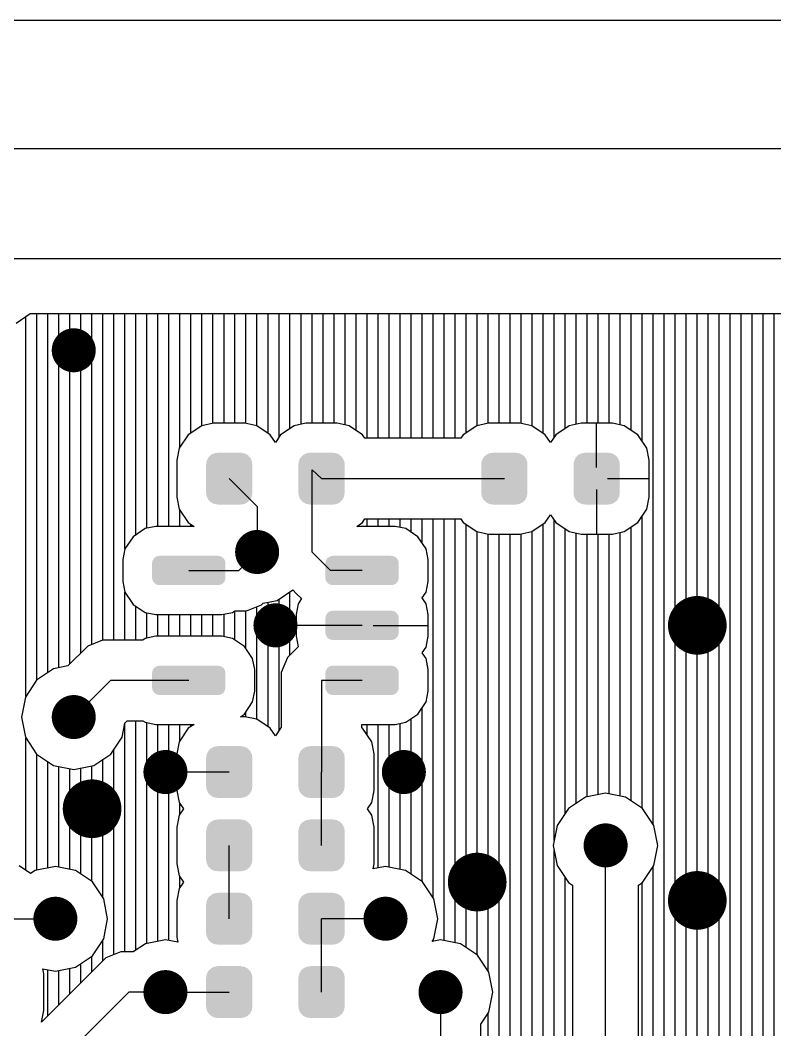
# Model space of a CAD drawing. Extents: x 295 to 953, y 10 to 290.
# Drawn here: x 631.09 to 652.65, y 197.86 to 226.7 of the extents above; entities that cross this region are included whole.
import ezdxf

# ---------------------------------------------------------------- set-up
doc = ezdxf.new("R2010")
doc.units = 0
doc.header["$LTSCALE"] = 5
doc.header["$MEASUREMENT"] = 0
doc.layers.get('0').update_dxf_attribs({"linetype": 'CONTINUOUS', "lineweight": 25})
doc.layers.add('DV-INT-A3_BOT', color=7, linetype='CONTINUOUS')

msp = doc.modelspace()

# ---------------------------------------------------------------- linework, layer by layer
for points, const_width in [([(632.934, 217.268, -1), (632.306, 217.268, -1)], 0.629), ([(638.173, 211.505, -1), (637.544, 211.505, -1)], 0.629), ([(638.697, 209.41, -1), (638.068, 209.41, -1)], 0.629), ([(650.851, 209.41, -1), (650.013, 209.41, -1)], 0.838), ([(632.934, 206.79, -1), (632.306, 206.79, -1)], 0.629), ([(635.554, 205.219, -1), (634.925, 205.219, -1)], 0.629), ([(642.364, 205.219, -1), (641.735, 205.219, -1)], 0.629), ([(633.563, 204.171, -1), (632.725, 204.171, -1)], 0.838), ([(648.127, 203.123, -1), (647.498, 203.123, -1)], 0.629), ([(644.564, 202.076, -1), (643.726, 202.076, -1)], 0.838), ([(650.851, 201.552, -1), (650.013, 201.552, -1)], 0.838), ([(632.41, 201.028, -1), (631.782, 201.028, -1)], 0.629), ([(641.84, 201.028, -1), (641.211, 201.028, -1)], 0.629), ([(635.554, 198.932, -1), (634.925, 198.932, -1)], 0.629), ([(643.412, 198.932, -1), (642.783, 198.932, -1)], 0.629)]:
    msp.add_lwpolyline(points, format="xyb", close=True, dxfattribs=dict(const_width=const_width))
for points in [[(637.577, 214.282), (637.497, 214.323), (636.545, 214.282), (636.632, 214.323)], [(637.497, 214.323), (637.475, 214.327), (636.632, 214.323), (636.639, 214.327)], [(637.475, 214.327), (637.393, 214.34), (636.639, 214.327), (636.731, 214.34)], [(637.393, 214.34), (637.393, 214.343), (636.731, 214.34), (636.731, 214.343)], [(640.213, 214.282), (640.133, 214.323), (639.181, 214.282), (639.268, 214.323)], [(640.133, 214.323), (640.111, 214.327), (639.268, 214.323), (639.275, 214.327)], [(640.111, 214.327), (640.03, 214.34), (639.275, 214.327), (639.367, 214.34)], [(640.03, 214.34), (640.03, 214.343), (639.367, 214.34), (639.367, 214.343)], [(645.435, 214.282), (645.355, 214.323), (644.403, 214.282), (644.49, 214.323)], [(645.355, 214.323), (645.333, 214.327), (644.49, 214.323), (644.497, 214.327)], [(645.333, 214.327), (645.252, 214.34), (644.497, 214.327), (644.589, 214.34)], [(645.252, 214.34), (645.252, 214.343), (644.589, 214.34), (644.589, 214.343)], [(648.071, 214.282), (647.991, 214.323), (647.039, 214.282), (647.126, 214.323)], [(647.991, 214.323), (647.97, 214.327), (647.126, 214.323), (647.133, 214.327)], [(647.97, 214.327), (647.888, 214.34), (647.133, 214.327), (647.226, 214.34)], [(647.888, 214.34), (647.888, 214.343), (647.226, 214.34), (647.226, 214.343)], [(637.722, 214.014), (637.708, 214.106), (636.402, 214.014), (636.418, 214.106)], [(637.722, 214.012), (637.722, 214.014), (636.402, 214.012), (636.402, 214.014)], [(637.722, 213.19), (637.722, 214.012), (636.402, 213.19), (636.402, 214.012)], [(637.708, 214.106), (637.703, 214.117), (636.418, 214.106), (636.42, 214.117)], [(637.703, 214.117), (637.663, 214.2), (636.42, 214.117), (636.464, 214.2)], [(637.663, 214.2), (637.654, 214.209), (636.464, 214.2), (636.469, 214.209)], [(637.654, 214.209), (637.59, 214.275), (636.469, 214.209), (636.537, 214.275)], [(637.59, 214.275), (637.577, 214.282), (636.537, 214.275), (636.545, 214.282)], [(640.359, 214.014), (640.345, 214.106), (639.038, 214.014), (639.054, 214.106)], [(640.359, 214.012), (640.359, 214.014), (639.038, 214.012), (639.038, 214.014)], [(640.359, 213.19), (640.359, 214.012), (639.038, 213.19), (639.038, 214.012)], [(640.345, 214.106), (640.339, 214.117), (639.054, 214.106), (639.056, 214.117)], [(640.339, 214.117), (640.299, 214.2), (639.056, 214.117), (639.1, 214.2)], [(640.299, 214.2), (640.29, 214.209), (639.1, 214.2), (639.105, 214.209)], [(640.29, 214.209), (640.226, 214.275), (639.105, 214.209), (639.174, 214.275)], [(640.226, 214.275), (640.213, 214.282), (639.174, 214.275), (639.181, 214.282)], [(645.581, 214.014), (645.567, 214.106), (644.26, 214.014), (644.276, 214.106)], [(645.581, 214.012), (645.581, 214.014), (644.26, 214.012), (644.26, 214.014)], [(645.581, 213.19), (645.581, 214.012), (644.26, 213.19), (644.26, 214.012)], [(645.567, 214.106), (645.561, 214.117), (644.276, 214.106), (644.278, 214.117)], [(645.561, 214.117), (645.521, 214.2), (644.278, 214.117), (644.322, 214.2)], [(645.521, 214.2), (645.512, 214.209), (644.322, 214.2), (644.327, 214.209)], [(645.512, 214.209), (645.448, 214.275), (644.327, 214.209), (644.396, 214.275)], [(645.448, 214.275), (645.435, 214.282), (644.396, 214.275), (644.403, 214.282)], [(648.217, 214.014), (648.203, 214.106), (646.897, 214.014), (646.912, 214.106)], [(648.217, 214.012), (648.217, 214.014), (646.897, 214.012), (646.897, 214.014)], [(648.217, 213.19), (648.217, 214.012), (646.897, 213.19), (646.897, 214.012)], [(648.203, 214.106), (648.197, 214.117), (646.912, 214.106), (646.914, 214.117)], [(648.197, 214.117), (648.157, 214.2), (646.914, 214.117), (646.958, 214.2)], [(648.157, 214.2), (648.148, 214.209), (646.958, 214.2), (646.963, 214.209)], [(648.148, 214.209), (648.084, 214.275), (646.963, 214.209), (647.032, 214.275)], [(648.084, 214.275), (648.071, 214.282), (647.032, 214.275), (647.039, 214.282)], [(637.722, 213.188), (637.722, 213.19), (636.402, 213.188), (636.402, 213.19)], [(637.707, 213.096), (637.722, 213.188), (636.416, 213.096), (636.402, 213.188)], [(640.359, 213.188), (640.359, 213.19), (639.038, 213.188), (639.038, 213.19)], [(640.343, 213.096), (640.359, 213.188), (639.052, 213.096), (639.038, 213.188)], [(645.581, 213.188), (645.581, 213.19), (644.26, 213.188), (644.26, 213.19)], [(645.565, 213.096), (645.581, 213.188), (644.274, 213.096), (644.26, 213.188)], [(648.217, 213.188), (648.217, 213.19), (646.897, 213.188), (646.897, 213.19)], [(648.201, 213.096), (648.217, 213.188), (646.911, 213.096), (646.897, 213.188)], [(637.705, 213.085), (637.707, 213.096), (636.422, 213.085), (636.416, 213.096)], [(637.661, 213.002), (637.705, 213.085), (636.462, 213.002), (636.422, 213.085)], [(637.656, 212.992), (637.661, 213.002), (636.471, 212.992), (636.462, 213.002)], [(637.587, 212.927), (637.656, 212.992), (636.535, 212.927), (636.471, 212.992)], [(637.58, 212.92), (637.587, 212.927), (636.548, 212.92), (636.535, 212.927)], [(637.493, 212.878), (637.58, 212.92), (636.628, 212.878), (636.548, 212.92)], [(637.486, 212.875), (637.493, 212.878), (636.649, 212.875), (636.628, 212.878)], [(637.393, 212.862), (637.486, 212.875), (636.731, 212.862), (636.649, 212.875)], [(637.393, 212.859), (637.393, 212.862), (636.731, 212.859), (636.731, 212.862)], [(640.341, 213.085), (640.343, 213.096), (639.058, 213.085), (639.052, 213.096)], [(640.297, 213.002), (640.341, 213.085), (639.098, 213.002), (639.058, 213.085)], [(640.292, 212.992), (640.297, 213.002), (639.107, 212.992), (639.098, 213.002)], [(640.223, 212.927), (640.292, 212.992), (639.171, 212.927), (639.107, 212.992)], [(640.216, 212.92), (640.223, 212.927), (639.184, 212.92), (639.171, 212.927)], [(640.129, 212.878), (640.216, 212.92), (639.264, 212.878), (639.184, 212.92)], [(640.122, 212.875), (640.129, 212.878), (639.286, 212.875), (639.264, 212.878)], [(640.03, 212.862), (640.122, 212.875), (639.367, 212.862), (639.286, 212.875)], [(640.03, 212.859), (640.03, 212.862), (639.367, 212.859), (639.367, 212.862)], [(645.563, 213.085), (645.565, 213.096), (644.28, 213.085), (644.274, 213.096)], [(645.519, 213.002), (645.563, 213.085), (644.32, 213.002), (644.28, 213.085)], [(645.514, 212.992), (645.519, 213.002), (644.329, 212.992), (644.32, 213.002)], [(645.445, 212.927), (645.514, 212.992), (644.393, 212.927), (644.329, 212.992)], [(645.438, 212.92), (645.445, 212.927), (644.406, 212.92), (644.393, 212.927)], [(645.351, 212.878), (645.438, 212.92), (644.486, 212.878), (644.406, 212.92)], [(645.344, 212.875), (645.351, 212.878), (644.508, 212.875), (644.486, 212.878)], [(645.252, 212.862), (645.344, 212.875), (644.589, 212.862), (644.508, 212.875)], [(645.252, 212.859), (645.252, 212.862), (644.589, 212.859), (644.589, 212.862)], [(648.199, 213.085), (648.201, 213.096), (646.916, 213.085), (646.911, 213.096)], [(648.155, 213.002), (648.199, 213.085), (646.956, 213.002), (646.916, 213.085)], [(648.15, 212.992), (648.155, 213.002), (646.965, 212.992), (646.956, 213.002)], [(648.082, 212.927), (648.15, 212.992), (647.029, 212.927), (646.965, 212.992)], [(648.075, 212.92), (648.082, 212.927), (647.042, 212.92), (647.029, 212.927)], [(647.987, 212.878), (648.075, 212.92), (647.122, 212.878), (647.042, 212.92)], [(647.98, 212.875), (647.987, 212.878), (647.144, 212.875), (647.122, 212.878)], [(647.888, 212.862), (647.98, 212.875), (647.226, 212.862), (647.144, 212.875)], [(647.888, 212.859), (647.888, 212.862), (647.226, 212.859), (647.226, 212.862)], [(636.953, 211.187), (636.939, 211.262), (634.858, 211.187), (634.873, 211.262)], [(636.953, 210.768), (636.953, 211.187), (634.858, 210.768), (634.858, 211.187)], [(636.939, 211.262), (636.935, 211.269), (634.873, 211.262), (634.875, 211.269)], [(636.935, 211.269), (636.894, 211.333), (634.875, 211.269), (634.918, 211.333)], [(636.894, 211.333), (636.887, 211.337), (634.918, 211.333), (634.922, 211.337)], [(636.887, 211.337), (636.826, 211.38), (634.922, 211.337), (634.988, 211.38)], [(636.826, 211.38), (636.813, 211.382), (634.988, 211.38), (634.992, 211.382)], [(636.813, 211.382), (636.744, 211.396), (634.992, 211.382), (635.067, 211.396)], [(641.903, 211.187), (641.889, 211.262), (639.807, 211.187), (639.823, 211.262)], [(641.903, 210.768), (641.903, 211.187), (639.807, 210.768), (639.807, 211.187)], [(641.889, 211.262), (641.885, 211.269), (639.823, 211.262), (639.824, 211.269)], [(641.885, 211.269), (641.844, 211.333), (639.824, 211.269), (639.868, 211.333)], [(641.844, 211.333), (641.837, 211.337), (639.868, 211.333), (639.871, 211.337)], [(641.837, 211.337), (641.775, 211.38), (639.871, 211.337), (639.938, 211.38)], [(641.775, 211.38), (641.763, 211.382), (639.938, 211.38), (639.942, 211.382)], [(641.763, 211.382), (641.693, 211.396), (639.942, 211.382), (640.017, 211.396)], [(636.938, 210.692), (636.953, 210.768), (634.872, 210.692), (634.858, 210.768)], [(636.937, 210.686), (636.938, 210.692), (634.876, 210.686), (634.872, 210.692)], [(636.893, 210.622), (636.937, 210.686), (634.917, 210.622), (634.876, 210.686)], [(636.89, 210.617), (636.893, 210.622), (634.924, 210.617), (634.917, 210.622)], [(636.823, 210.575), (636.89, 210.617), (634.986, 210.575), (634.924, 210.617)], [(636.819, 210.572), (636.823, 210.575), (634.998, 210.572), (634.986, 210.575)], [(636.744, 210.558), (636.819, 210.572), (635.067, 210.558), (634.998, 210.572)], [(641.888, 210.692), (641.903, 210.768), (639.822, 210.692), (639.807, 210.768)], [(641.886, 210.686), (641.888, 210.692), (639.826, 210.686), (639.822, 210.692)], [(641.842, 210.622), (641.886, 210.686), (639.867, 210.622), (639.826, 210.686)], [(641.839, 210.617), (641.842, 210.622), (639.873, 210.617), (639.867, 210.622)], [(641.773, 210.575), (641.839, 210.617), (639.935, 210.575), (639.873, 210.617)], [(641.769, 210.572), (641.773, 210.575), (639.948, 210.572), (639.935, 210.575)], [(641.693, 210.558), (641.769, 210.572), (640.017, 210.558), (639.948, 210.572)], [(641.903, 209.619), (641.889, 209.695), (639.807, 209.619), (639.823, 209.695)], [(641.889, 209.695), (641.885, 209.701), (639.823, 209.695), (639.824, 209.701)], [(641.885, 209.701), (641.844, 209.765), (639.824, 209.701), (639.868, 209.765)], [(641.844, 209.765), (641.837, 209.77), (639.868, 209.765), (639.871, 209.77)], [(641.837, 209.77), (641.775, 209.812), (639.871, 209.77), (639.938, 209.812)], [(641.775, 209.812), (641.763, 209.815), (639.938, 209.812), (639.942, 209.815)], [(641.763, 209.815), (641.693, 209.829), (639.942, 209.815), (640.017, 209.829)], [(641.903, 209.2), (641.903, 209.619), (639.807, 209.2), (639.807, 209.619)], [(641.888, 209.125), (641.903, 209.2), (639.822, 209.125), (639.807, 209.2)], [(641.886, 209.119), (641.888, 209.125), (639.826, 209.119), (639.822, 209.125)], [(641.842, 209.054), (641.886, 209.119), (639.867, 209.054), (639.826, 209.119)], [(641.839, 209.05), (641.842, 209.054), (639.873, 209.05), (639.867, 209.054)], [(641.773, 209.007), (641.839, 209.05), (639.935, 209.007), (639.873, 209.05)], [(641.769, 209.005), (641.773, 209.007), (639.948, 209.005), (639.935, 209.007)], [(641.693, 208.991), (641.769, 209.005), (640.017, 208.991), (639.948, 209.005)], [(636.826, 208.241), (636.813, 208.243), (634.988, 208.241), (634.992, 208.243)], [(636.813, 208.243), (636.744, 208.257), (634.992, 208.243), (635.067, 208.257)], [(641.775, 208.241), (641.763, 208.243), (639.938, 208.241), (639.942, 208.243)], [(641.763, 208.243), (641.693, 208.257), (639.942, 208.243), (640.017, 208.257)], [(636.953, 208.048), (636.939, 208.123), (634.858, 208.048), (634.873, 208.123)], [(636.953, 207.629), (636.953, 208.048), (634.858, 207.629), (634.858, 208.048)], [(636.939, 208.123), (636.935, 208.129), (634.873, 208.123), (634.875, 208.129)], [(636.935, 208.129), (636.894, 208.194), (634.875, 208.129), (634.918, 208.194)], [(636.894, 208.194), (636.887, 208.198), (634.918, 208.194), (634.922, 208.198)], [(636.887, 208.198), (636.826, 208.241), (634.922, 208.198), (634.988, 208.241)], [(641.903, 208.048), (641.889, 208.123), (639.807, 208.048), (639.823, 208.123)], [(641.903, 207.629), (641.903, 208.048), (639.807, 207.629), (639.807, 208.048)], [(641.889, 208.123), (641.885, 208.129), (639.823, 208.123), (639.824, 208.129)], [(641.885, 208.129), (641.844, 208.194), (639.824, 208.129), (639.868, 208.194)], [(641.844, 208.194), (641.837, 208.198), (639.868, 208.194), (639.871, 208.198)], [(641.837, 208.198), (641.775, 208.241), (639.871, 208.198), (639.938, 208.241)], [(636.938, 207.553), (636.953, 207.629), (634.872, 207.553), (634.858, 207.629)], [(636.937, 207.547), (636.938, 207.553), (634.876, 207.547), (634.872, 207.553)], [(636.893, 207.483), (636.937, 207.547), (634.917, 207.483), (634.876, 207.547)], [(636.89, 207.478), (636.893, 207.483), (634.924, 207.478), (634.917, 207.483)], [(636.823, 207.436), (636.89, 207.478), (634.986, 207.436), (634.924, 207.478)], [(636.819, 207.433), (636.823, 207.436), (634.998, 207.433), (634.986, 207.436)], [(636.744, 207.419), (636.819, 207.433), (635.067, 207.419), (634.998, 207.433)], [(641.888, 207.553), (641.903, 207.629), (639.822, 207.553), (639.807, 207.629)], [(641.886, 207.547), (641.888, 207.553), (639.826, 207.547), (639.822, 207.553)], [(641.842, 207.483), (641.886, 207.547), (639.867, 207.483), (639.826, 207.547)], [(641.839, 207.478), (641.842, 207.483), (639.873, 207.478), (639.867, 207.483)], [(641.773, 207.436), (641.839, 207.478), (639.935, 207.436), (639.873, 207.478)], [(641.769, 207.433), (641.773, 207.436), (639.948, 207.433), (639.935, 207.436)], [(641.693, 207.419), (641.769, 207.433), (640.017, 207.419), (639.948, 207.433)], [(637.577, 205.9), (637.497, 205.941), (636.545, 205.9), (636.632, 205.941)], [(637.497, 205.941), (637.475, 205.945), (636.632, 205.941), (636.639, 205.945)], [(637.475, 205.945), (637.393, 205.958), (636.639, 205.945), (636.731, 205.958)], [(637.393, 205.958), (637.393, 205.961), (636.731, 205.958), (636.731, 205.961)], [(640.213, 205.9), (640.133, 205.941), (639.181, 205.9), (639.268, 205.941)], [(640.133, 205.941), (640.111, 205.945), (639.268, 205.941), (639.275, 205.945)], [(640.111, 205.945), (640.03, 205.958), (639.275, 205.945), (639.367, 205.958)], [(640.03, 205.958), (640.03, 205.961), (639.367, 205.958), (639.367, 205.961)], [(637.722, 205.632), (637.708, 205.724), (636.402, 205.632), (636.418, 205.724)], [(637.708, 205.724), (637.703, 205.735), (636.418, 205.724), (636.42, 205.735)], [(637.703, 205.735), (637.663, 205.818), (636.42, 205.735), (636.464, 205.818)], [(637.663, 205.818), (637.654, 205.827), (636.464, 205.818), (636.469, 205.827)], [(637.654, 205.827), (637.59, 205.893), (636.469, 205.827), (636.537, 205.893)], [(637.59, 205.893), (637.577, 205.9), (636.537, 205.893), (636.545, 205.9)], [(640.359, 205.632), (640.345, 205.724), (639.038, 205.632), (639.054, 205.724)], [(640.345, 205.724), (640.339, 205.735), (639.054, 205.724), (639.056, 205.735)], [(640.339, 205.735), (640.299, 205.818), (639.056, 205.735), (639.1, 205.818)], [(640.299, 205.818), (640.29, 205.827), (639.1, 205.818), (639.105, 205.827)], [(640.29, 205.827), (640.226, 205.893), (639.105, 205.827), (639.174, 205.893)], [(640.226, 205.893), (640.213, 205.9), (639.174, 205.893), (639.181, 205.9)], [(637.722, 205.63), (637.722, 205.632), (636.402, 205.63), (636.402, 205.632)], [(637.722, 204.808), (637.722, 205.63), (636.402, 204.808), (636.402, 205.63)], [(640.359, 205.63), (640.359, 205.632), (639.038, 205.63), (639.038, 205.632)], [(640.359, 204.808), (640.359, 205.63), (639.038, 204.808), (639.038, 205.63)], [(637.722, 204.806), (637.722, 204.808), (636.402, 204.806), (636.402, 204.808)], [(637.707, 204.714), (637.722, 204.806), (636.416, 204.714), (636.402, 204.806)], [(640.359, 204.806), (640.359, 204.808), (639.038, 204.806), (639.038, 204.808)], [(640.343, 204.714), (640.359, 204.806), (639.052, 204.714), (639.038, 204.806)], [(637.705, 204.703), (637.707, 204.714), (636.422, 204.703), (636.416, 204.714)], [(637.661, 204.62), (637.705, 204.703), (636.462, 204.62), (636.422, 204.703)], [(637.656, 204.61), (637.661, 204.62), (636.471, 204.61), (636.462, 204.62)], [(637.587, 204.545), (637.656, 204.61), (636.535, 204.545), (636.471, 204.61)], [(637.58, 204.538), (637.587, 204.545), (636.548, 204.538), (636.535, 204.545)], [(637.493, 204.496), (637.58, 204.538), (636.628, 204.496), (636.548, 204.538)], [(637.486, 204.493), (637.493, 204.496), (636.649, 204.493), (636.628, 204.496)], [(640.341, 204.703), (640.343, 204.714), (639.058, 204.703), (639.052, 204.714)], [(640.297, 204.62), (640.341, 204.703), (639.098, 204.62), (639.058, 204.703)], [(640.292, 204.61), (640.297, 204.62), (639.107, 204.61), (639.098, 204.62)], [(640.223, 204.545), (640.292, 204.61), (639.171, 204.545), (639.107, 204.61)], [(640.216, 204.538), (640.223, 204.545), (639.184, 204.538), (639.171, 204.545)], [(640.129, 204.496), (640.216, 204.538), (639.264, 204.496), (639.184, 204.538)], [(640.122, 204.493), (640.129, 204.496), (639.286, 204.493), (639.264, 204.496)], [(637.393, 204.48), (637.486, 204.493), (636.731, 204.48), (636.649, 204.493)], [(637.393, 204.477), (637.393, 204.48), (636.731, 204.477), (636.731, 204.48)], [(640.03, 204.48), (640.122, 204.493), (639.367, 204.48), (639.286, 204.493)], [(640.03, 204.477), (640.03, 204.48), (639.367, 204.477), (639.367, 204.48)], [(637.722, 203.536), (637.708, 203.628), (636.402, 203.536), (636.418, 203.628)], [(637.708, 203.628), (637.703, 203.639), (636.418, 203.628), (636.42, 203.639)], [(637.703, 203.639), (637.663, 203.722), (636.42, 203.639), (636.464, 203.722)], [(637.663, 203.722), (637.654, 203.732), (636.464, 203.722), (636.469, 203.732)], [(637.654, 203.732), (637.59, 203.797), (636.469, 203.732), (636.537, 203.797)], [(637.59, 203.797), (637.577, 203.804), (636.537, 203.797), (636.545, 203.804)], [(637.577, 203.804), (637.497, 203.846), (636.545, 203.804), (636.632, 203.846)], [(637.497, 203.846), (637.475, 203.849), (636.632, 203.846), (636.639, 203.849)], [(637.475, 203.849), (637.393, 203.862), (636.639, 203.849), (636.731, 203.862)], [(637.393, 203.862), (637.393, 203.865), (636.731, 203.862), (636.731, 203.865)], [(640.359, 203.536), (640.345, 203.628), (639.038, 203.536), (639.054, 203.628)], [(640.345, 203.628), (640.339, 203.639), (639.054, 203.628), (639.056, 203.639)], [(640.339, 203.639), (640.299, 203.722), (639.056, 203.639), (639.1, 203.722)], [(640.299, 203.722), (640.29, 203.732), (639.1, 203.722), (639.105, 203.732)], [(640.29, 203.732), (640.226, 203.797), (639.105, 203.732), (639.174, 203.797)], [(640.226, 203.797), (640.213, 203.804), (639.174, 203.797), (639.181, 203.804)], [(640.213, 203.804), (640.133, 203.846), (639.181, 203.804), (639.268, 203.846)], [(640.133, 203.846), (640.111, 203.849), (639.268, 203.846), (639.275, 203.849)], [(640.111, 203.849), (640.03, 203.862), (639.275, 203.849), (639.367, 203.862)], [(640.03, 203.862), (640.03, 203.865), (639.367, 203.862), (639.367, 203.865)], [(637.722, 203.534), (637.722, 203.536), (636.402, 203.534), (636.402, 203.536)], [(637.722, 202.713), (637.722, 203.534), (636.402, 202.713), (636.402, 203.534)], [(640.359, 203.534), (640.359, 203.536), (639.038, 203.534), (639.038, 203.536)], [(640.359, 202.713), (640.359, 203.534), (639.038, 202.713), (639.038, 203.534)], [(637.722, 202.711), (637.722, 202.713), (636.402, 202.711), (636.402, 202.713)], [(637.707, 202.618), (637.722, 202.711), (636.416, 202.618), (636.402, 202.711)], [(637.705, 202.607), (637.707, 202.618), (636.422, 202.607), (636.416, 202.618)], [(637.661, 202.524), (637.705, 202.607), (636.462, 202.524), (636.422, 202.607)], [(637.656, 202.515), (637.661, 202.524), (636.471, 202.515), (636.462, 202.524)], [(637.587, 202.449), (637.656, 202.515), (636.535, 202.449), (636.471, 202.515)], [(640.359, 202.711), (640.359, 202.713), (639.038, 202.711), (639.038, 202.713)], [(640.343, 202.618), (640.359, 202.711), (639.052, 202.618), (639.038, 202.711)], [(640.341, 202.607), (640.343, 202.618), (639.058, 202.607), (639.052, 202.618)], [(640.297, 202.524), (640.341, 202.607), (639.098, 202.524), (639.058, 202.607)], [(640.292, 202.515), (640.297, 202.524), (639.107, 202.515), (639.098, 202.524)], [(640.223, 202.449), (640.292, 202.515), (639.171, 202.449), (639.107, 202.515)], [(637.58, 202.442), (637.587, 202.449), (636.548, 202.442), (636.535, 202.449)], [(637.493, 202.401), (637.58, 202.442), (636.628, 202.401), (636.548, 202.442)], [(637.486, 202.397), (637.493, 202.401), (636.649, 202.397), (636.628, 202.401)], [(637.393, 202.384), (637.486, 202.397), (636.731, 202.384), (636.649, 202.397)], [(637.393, 202.382), (637.393, 202.384), (636.731, 202.382), (636.731, 202.384)], [(640.216, 202.442), (640.223, 202.449), (639.184, 202.442), (639.171, 202.449)], [(640.129, 202.401), (640.216, 202.442), (639.264, 202.401), (639.184, 202.442)], [(640.122, 202.397), (640.129, 202.401), (639.286, 202.397), (639.264, 202.401)], [(640.03, 202.384), (640.122, 202.397), (639.367, 202.384), (639.286, 202.397)], [(640.03, 202.382), (640.03, 202.384), (639.367, 202.382), (639.367, 202.384)], [(637.703, 201.544), (637.663, 201.627), (636.42, 201.544), (636.464, 201.627)], [(637.663, 201.627), (637.654, 201.636), (636.464, 201.627), (636.469, 201.636)], [(637.654, 201.636), (637.59, 201.702), (636.469, 201.636), (636.537, 201.702)], [(637.59, 201.702), (637.577, 201.709), (636.537, 201.702), (636.545, 201.709)], [(637.577, 201.709), (637.497, 201.75), (636.545, 201.709), (636.632, 201.75)], [(637.497, 201.75), (637.475, 201.754), (636.632, 201.75), (636.639, 201.754)], [(637.475, 201.754), (637.393, 201.767), (636.639, 201.754), (636.731, 201.767)], [(637.393, 201.767), (637.393, 201.77), (636.731, 201.767), (636.731, 201.77)], [(640.339, 201.544), (640.299, 201.627), (639.056, 201.544), (639.1, 201.627)], [(640.299, 201.627), (640.29, 201.636), (639.1, 201.627), (639.105, 201.636)], [(640.29, 201.636), (640.226, 201.702), (639.105, 201.636), (639.174, 201.702)], [(640.226, 201.702), (640.213, 201.709), (639.174, 201.702), (639.181, 201.709)], [(640.213, 201.709), (640.133, 201.75), (639.181, 201.709), (639.268, 201.75)], [(640.133, 201.75), (640.111, 201.754), (639.268, 201.75), (639.275, 201.754)], [(640.111, 201.754), (640.03, 201.767), (639.275, 201.754), (639.367, 201.767)], [(640.03, 201.767), (640.03, 201.77), (639.367, 201.767), (639.367, 201.77)], [(637.722, 201.441), (637.708, 201.533), (636.402, 201.441), (636.418, 201.533)], [(637.722, 201.439), (637.722, 201.441), (636.402, 201.439), (636.402, 201.441)], [(637.722, 200.617), (637.722, 201.439), (636.402, 200.617), (636.402, 201.439)], [(637.708, 201.533), (637.703, 201.544), (636.418, 201.533), (636.42, 201.544)], [(640.359, 201.441), (640.345, 201.533), (639.038, 201.441), (639.054, 201.533)], [(640.359, 201.439), (640.359, 201.441), (639.038, 201.439), (639.038, 201.441)], [(640.359, 200.617), (640.359, 201.439), (639.038, 200.617), (639.038, 201.439)], [(640.345, 201.533), (640.339, 201.544), (639.054, 201.533), (639.056, 201.544)], [(637.722, 200.615), (637.722, 200.617), (636.402, 200.615), (636.402, 200.617)], [(637.707, 200.523), (637.722, 200.615), (636.416, 200.523), (636.402, 200.615)], [(637.705, 200.512), (637.707, 200.523), (636.422, 200.512), (636.416, 200.523)], [(637.661, 200.429), (637.705, 200.512), (636.462, 200.429), (636.422, 200.512)], [(640.359, 200.615), (640.359, 200.617), (639.038, 200.615), (639.038, 200.617)], [(640.343, 200.523), (640.359, 200.615), (639.052, 200.523), (639.038, 200.615)], [(640.341, 200.512), (640.343, 200.523), (639.058, 200.512), (639.052, 200.523)], [(640.297, 200.429), (640.341, 200.512), (639.098, 200.429), (639.058, 200.512)], [(637.656, 200.419), (637.661, 200.429), (636.471, 200.419), (636.462, 200.429)], [(637.587, 200.354), (637.656, 200.419), (636.535, 200.354), (636.471, 200.419)], [(637.58, 200.347), (637.587, 200.354), (636.548, 200.347), (636.535, 200.354)], [(637.493, 200.305), (637.58, 200.347), (636.628, 200.305), (636.548, 200.347)], [(637.486, 200.302), (637.493, 200.305), (636.649, 200.302), (636.628, 200.305)], [(637.393, 200.289), (637.486, 200.302), (636.731, 200.289), (636.649, 200.302)], [(637.393, 200.286), (637.393, 200.289), (636.731, 200.286), (636.731, 200.289)], [(640.292, 200.419), (640.297, 200.429), (639.107, 200.419), (639.098, 200.429)], [(640.223, 200.354), (640.292, 200.419), (639.171, 200.354), (639.107, 200.419)], [(640.216, 200.347), (640.223, 200.354), (639.184, 200.347), (639.171, 200.354)], [(640.129, 200.305), (640.216, 200.347), (639.264, 200.305), (639.184, 200.347)], [(640.122, 200.302), (640.129, 200.305), (639.286, 200.302), (639.264, 200.305)], [(640.03, 200.289), (640.122, 200.302), (639.367, 200.289), (639.286, 200.302)], [(640.03, 200.286), (640.03, 200.289), (639.367, 200.286), (639.367, 200.289)], [(637.654, 199.541), (637.59, 199.606), (636.469, 199.541), (636.537, 199.606)], [(637.59, 199.606), (637.577, 199.613), (636.537, 199.606), (636.545, 199.613)], [(637.577, 199.613), (637.497, 199.655), (636.545, 199.613), (636.632, 199.655)], [(637.497, 199.655), (637.475, 199.658), (636.632, 199.655), (636.639, 199.658)], [(637.475, 199.658), (637.393, 199.671), (636.639, 199.658), (636.731, 199.671)], [(637.393, 199.671), (637.393, 199.674), (636.731, 199.671), (636.731, 199.674)], [(640.29, 199.541), (640.226, 199.606), (639.105, 199.541), (639.174, 199.606)], [(640.226, 199.606), (640.213, 199.613), (639.174, 199.606), (639.181, 199.613)], [(640.213, 199.613), (640.133, 199.655), (639.181, 199.613), (639.268, 199.655)], [(640.133, 199.655), (640.111, 199.658), (639.268, 199.655), (639.275, 199.658)], [(640.111, 199.658), (640.03, 199.671), (639.275, 199.658), (639.367, 199.671)], [(640.03, 199.671), (640.03, 199.674), (639.367, 199.671), (639.367, 199.674)], [(637.722, 199.345), (637.708, 199.437), (636.402, 199.345), (636.418, 199.437)], [(637.722, 199.343), (637.722, 199.345), (636.402, 199.343), (636.402, 199.345)], [(637.722, 198.522), (637.722, 199.343), (636.402, 198.522), (636.402, 199.343)], [(637.708, 199.437), (637.703, 199.448), (636.418, 199.437), (636.42, 199.448)], [(637.703, 199.448), (637.663, 199.531), (636.42, 199.448), (636.464, 199.531)], [(637.663, 199.531), (637.654, 199.541), (636.464, 199.531), (636.469, 199.541)], [(640.359, 199.345), (640.345, 199.437), (639.038, 199.345), (639.054, 199.437)], [(640.359, 199.343), (640.359, 199.345), (639.038, 199.343), (639.038, 199.345)], [(640.359, 198.522), (640.359, 199.343), (639.038, 198.522), (639.038, 199.343)], [(640.345, 199.437), (640.339, 199.448), (639.054, 199.437), (639.056, 199.448)], [(640.339, 199.448), (640.299, 199.531), (639.056, 199.448), (639.1, 199.531)], [(640.299, 199.531), (640.29, 199.541), (639.1, 199.531), (639.105, 199.541)], [(637.722, 198.52), (637.722, 198.522), (636.402, 198.52), (636.402, 198.522)], [(637.707, 198.427), (637.722, 198.52), (636.416, 198.427), (636.402, 198.52)], [(640.359, 198.52), (640.359, 198.522), (639.038, 198.52), (639.038, 198.522)], [(640.343, 198.427), (640.359, 198.52), (639.052, 198.427), (639.038, 198.52)], [(637.705, 198.416), (637.707, 198.427), (636.422, 198.416), (636.416, 198.427)], [(637.661, 198.333), (637.705, 198.416), (636.462, 198.333), (636.422, 198.416)], [(637.656, 198.324), (637.661, 198.333), (636.471, 198.324), (636.462, 198.333)], [(637.587, 198.258), (637.656, 198.324), (636.535, 198.258), (636.471, 198.324)], [(637.58, 198.251), (637.587, 198.258), (636.548, 198.251), (636.535, 198.258)], [(637.493, 198.21), (637.58, 198.251), (636.628, 198.21), (636.548, 198.251)], [(637.486, 198.206), (637.493, 198.21), (636.649, 198.206), (636.628, 198.21)], [(637.393, 198.193), (637.486, 198.206), (636.731, 198.193), (636.649, 198.206)], [(637.393, 198.191), (637.393, 198.193), (636.731, 198.191), (636.731, 198.193)], [(640.341, 198.416), (640.343, 198.427), (639.058, 198.416), (639.052, 198.427)], [(640.297, 198.333), (640.341, 198.416), (639.098, 198.333), (639.058, 198.416)], [(640.292, 198.324), (640.297, 198.333), (639.107, 198.324), (639.098, 198.333)], [(640.223, 198.258), (640.292, 198.324), (639.171, 198.258), (639.107, 198.324)], [(640.216, 198.251), (640.223, 198.258), (639.184, 198.251), (639.171, 198.258)], [(640.129, 198.21), (640.216, 198.251), (639.264, 198.21), (639.184, 198.251)], [(640.122, 198.206), (640.129, 198.21), (639.286, 198.206), (639.264, 198.21)], [(640.03, 198.193), (640.122, 198.206), (639.367, 198.193), (639.286, 198.206)], [(640.03, 198.191), (640.03, 198.193), (639.367, 198.191), (639.367, 198.193)]]:
    msp.add_solid(points)
at = {"layer": 'DV-INT-A3_BOT'}
for p, q in [((535.703, 226.698), (753.111, 226.698)), ((537.799, 223.031), (802.355, 223.031)), ((630.076, 219.887), (763.589, 219.887)), ((630.977, 218.047), (631.375, 218.316)), ((631.254, 207.39), (631.254, 218.232)), ((631.375, 218.316), (645.717, 218.316)), ((631.568, 207.851), (631.568, 218.316)), ((631.882, 208.065), (631.882, 218.316)), ((632.197, 208.199), (632.197, 218.316)), ((632.511, 208.312), (632.511, 218.316)), ((632.825, 208.626), (632.825, 218.316)), ((633.14, 208.869), (633.14, 218.316)), ((633.454, 208.991), (633.454, 218.316)), ((633.768, 208.991), (633.768, 218.316)), ((634.083, 211.602), (634.083, 218.316)), ((634.397, 212), (634.397, 218.316)), ((634.711, 212.184), (634.711, 218.316)), ((635.026, 212.235), (635.026, 218.316)), ((635.34, 212.235), (635.34, 218.316)), ((635.654, 214.506), (635.654, 218.316)), ((635.969, 214.908), (635.969, 218.316)), ((636.283, 215.114), (636.283, 218.316)), ((636.597, 215.177), (636.597, 218.316)), ((636.912, 215.181), (636.912, 218.316)), ((637.226, 215.181), (637.226, 218.316)), ((637.54, 215.172), (637.54, 218.316)), ((637.854, 215.105), (637.854, 218.316)), ((638.169, 214.896), (638.169, 218.316)), ((638.483, 214.791), (638.483, 218.316)), ((638.797, 215.034), (638.797, 218.316)), ((639.112, 215.152), (639.112, 218.316)), ((639.426, 215.181), (639.426, 218.316)), ((639.74, 215.181), (639.74, 218.316)), ((640.055, 215.181), (640.055, 218.316)), ((640.369, 215.135), (640.369, 218.316)), ((640.683, 214.98), (640.683, 218.316)), ((640.998, 214.753), (640.998, 218.316)), ((641.312, 214.753), (641.312, 218.316)), ((641.626, 214.753), (641.626, 218.316)), ((641.941, 214.753), (641.941, 218.316)), ((642.255, 214.753), (642.255, 218.316)), ((642.569, 214.753), (642.569, 218.316)), ((642.884, 214.753), (642.884, 218.316)), ((643.198, 214.753), (643.198, 218.316)), ((643.512, 214.753), (643.512, 218.316)), ((643.827, 214.908), (643.827, 218.316)), ((644.141, 215.114), (644.141, 218.316)), ((644.455, 215.177), (644.455, 218.316)), ((644.77, 215.181), (644.77, 218.316)), ((645.084, 215.181), (645.084, 218.316)), ((645.398, 215.172), (645.398, 218.316)), ((645.713, 215.105), (645.713, 218.316)), ((645.717, 218.316), (659.338, 218.316)), ((646.027, 214.896), (646.027, 218.316)), ((646.341, 214.791), (646.341, 218.316)), ((646.656, 215.034), (646.656, 218.316)), ((646.97, 215.152), (646.97, 218.316)), ((647.284, 215.181), (647.284, 218.316)), ((647.599, 215.181), (647.599, 218.316)), ((647.913, 215.181), (647.913, 218.316)), ((648.227, 215.135), (648.227, 218.316)), ((648.542, 214.98), (648.542, 218.316)), ((648.856, 214.661), (648.856, 218.316)), ((649.17, 203.723), (649.17, 218.316)), ((649.485, 162.68), (649.485, 218.316)), ((649.799, 162.68), (649.799, 218.316)), ((650.113, 162.768), (650.113, 218.316)), ((650.427, 162.793), (650.427, 218.316)), ((650.742, 162.793), (650.742, 218.316)), ((651.056, 162.793), (651.056, 218.316)), ((651.37, 162.743), (651.37, 218.316)), ((651.685, 162.575), (651.685, 218.316)), ((651.999, 162.244), (651.999, 218.316)), ((652.313, 162.575), (652.313, 218.316)), ((652.628, 162.743), (652.628, 218.316)), ((636.614, 215.181), (636.274, 215.11)), ((637.507, 215.181), (636.614, 215.181)), ((637.846, 215.11), (637.507, 215.181)), ((639.254, 215.181), (638.915, 215.11)), ((640.147, 215.181), (639.254, 215.181)), ((640.486, 215.11), (640.147, 215.181)), ((644.472, 215.181), (644.133, 215.11)), ((645.365, 215.181), (644.472, 215.181)), ((645.704, 215.11), (645.365, 215.181)), ((647.112, 215.181), (646.773, 215.11)), ((648.005, 215.181), (647.112, 215.181)), ((647.557, 213.915), (647.557, 215.181)), ((648.345, 215.11), (648.005, 215.181)), ((636.274, 215.11), (635.889, 214.854)), ((638.232, 214.854), (637.846, 215.11)), ((638.915, 215.11), (638.529, 214.854)), ((640.872, 214.854), (640.486, 215.11)), ((644.133, 215.11), (643.747, 214.854)), ((646.09, 214.854), (645.704, 215.11)), ((646.773, 215.11), (646.387, 214.854)), ((648.73, 214.854), (648.345, 215.11)), ((635.889, 214.854), (635.629, 214.468)), ((638.383, 214.632), (638.232, 214.854)), ((638.529, 214.854), (638.383, 214.632)), ((640.939, 214.753), (640.872, 214.854)), ((643.68, 214.753), (640.939, 214.753)), ((643.747, 214.854), (643.68, 214.753)), ((646.241, 214.632), (646.09, 214.854)), ((646.387, 214.854), (646.241, 214.632)), ((648.99, 214.468), (648.73, 214.854)), ((635.629, 214.468), (635.562, 214.125)), ((649.057, 214.125), (648.99, 214.468)), ((635.562, 214.125), (635.562, 213.073)), ((649.057, 213.073), (649.057, 214.125)), ((639.43, 213.852), (639.699, 213.601)), ((639.43, 211.505), (639.43, 213.852)), ((637.062, 213.601), (637.859, 212.805)), ((639.699, 213.601), (644.921, 213.601)), ((647.871, 213.601), (649.057, 213.601)), ((647.557, 213.287), (647.557, 212.017)), ((635.562, 213.073), (635.629, 212.729)), ((648.99, 212.729), (649.057, 213.073)), ((635.629, 212.729), (635.889, 212.344)), ((635.654, 212.235), (635.654, 212.691)), ((637.859, 212.805), (637.859, 211.505)), ((648.73, 212.344), (648.99, 212.729)), ((635.889, 212.344), (636.057, 212.235)), ((635.969, 212.235), (635.969, 212.289)), ((640.704, 212.235), (640.872, 212.344)), ((640.872, 212.344), (640.939, 212.448)), ((640.939, 212.448), (643.68, 212.448)), ((640.998, 212.235), (640.998, 212.448)), ((641.312, 212.235), (641.312, 212.448)), ((641.626, 212.235), (641.626, 212.448)), ((641.941, 212.205), (641.941, 212.448)), ((642.255, 212.067), (642.255, 212.448)), ((642.569, 211.757), (642.569, 212.448)), ((642.884, 201.627), (642.884, 212.448)), ((643.198, 200.403), (643.198, 212.448)), ((643.512, 200.341), (643.512, 212.448)), ((643.68, 212.448), (643.747, 212.344)), ((643.747, 212.344), (644.133, 212.088)), ((643.827, 200.206), (643.827, 212.289)), ((645.704, 212.088), (646.09, 212.344)), ((646.027, 162.68), (646.027, 212.302)), ((646.09, 212.344), (646.241, 212.566)), ((646.241, 212.566), (646.387, 212.344)), ((646.341, 203.266), (646.341, 212.406)), ((646.387, 212.344), (646.773, 212.088)), ((648.345, 212.088), (648.73, 212.344)), ((648.856, 204.184), (648.856, 212.536)), ((634.657, 212.172), (634.313, 211.941)), ((634.963, 212.235), (634.657, 212.172)), ((636.057, 212.235), (634.963, 212.235)), ((641.798, 212.235), (640.704, 212.235)), ((642.104, 212.172), (641.798, 212.235)), ((642.448, 211.941), (642.104, 212.172)), ((644.133, 212.088), (644.472, 212.017)), ((644.141, 199.993), (644.141, 212.084)), ((644.455, 199.532), (644.455, 212.021)), ((644.472, 212.017), (645.365, 212.017)), ((644.77, 162.68), (644.77, 212.017)), ((645.084, 162.68), (645.084, 212.017)), ((645.365, 212.017), (645.704, 212.088)), ((645.398, 162.68), (645.398, 212.025)), ((645.713, 162.68), (645.713, 212.092)), ((646.656, 204.037), (646.656, 212.163)), ((646.773, 212.088), (647.112, 212.017)), ((646.97, 204.326), (646.97, 212.046)), ((647.112, 212.017), (648.005, 212.017)), ((647.284, 204.511), (647.284, 212.017)), ((647.599, 204.573), (647.599, 212.017)), ((647.913, 204.594), (647.913, 212.017)), ((648.005, 212.017), (648.345, 212.088)), ((648.227, 204.532), (648.227, 212.063)), ((648.542, 204.397), (648.542, 212.218)), ((634.313, 211.941), (634.083, 211.593)), ((642.683, 211.593), (642.448, 211.941)), ((634.083, 211.593), (634.02, 211.287)), ((637.331, 210.977), (637.859, 211.505)), ((639.954, 210.977), (639.43, 211.505)), ((642.741, 211.287), (642.683, 211.593)), ((634.02, 211.287), (634.02, 210.663)), ((642.741, 210.663), (642.741, 211.287)), ((635.906, 210.977), (637.331, 210.977)), ((640.855, 210.977), (639.954, 210.977)), ((634.02, 210.663), (634.083, 210.357)), ((642.683, 210.357), (642.741, 210.663)), ((634.083, 210.357), (634.313, 210.009)), ((634.083, 208.991), (634.083, 210.353)), ((638.429, 210.122), (638.877, 210.424)), ((638.797, 208.563), (638.797, 210.37)), ((638.877, 210.424), (638.978, 210.323)), ((638.978, 210.323), (639.129, 210.173)), ((642.569, 210.194), (642.683, 210.357)), ((634.313, 210.009), (634.657, 209.779)), ((637.557, 209.825), (637.98, 209.997)), ((637.98, 209.997), (638.026, 210.043)), ((638.026, 210.043), (638.429, 210.122)), ((638.169, 206.514), (638.169, 210.072)), ((638.483, 206.409), (638.483, 210.16)), ((639.032, 210.026), (638.969, 209.72)), ((639.129, 210.173), (639.032, 210.026)), ((639.112, 210.152), (639.112, 210.189)), ((642.569, 210.189), (642.569, 210.194)), ((642.683, 210.026), (642.569, 210.194)), ((642.741, 209.72), (642.683, 210.026)), ((634.397, 208.991), (634.397, 209.95)), ((634.657, 209.779), (634.963, 209.72)), ((634.711, 209.049), (634.711, 209.77)), ((634.963, 209.72), (636.849, 209.72)), ((635.026, 209.096), (635.026, 209.72)), ((635.34, 209.096), (635.34, 209.72)), ((635.654, 209.096), (635.654, 209.72)), ((635.969, 209.096), (635.969, 209.72)), ((636.283, 209.096), (636.283, 209.72)), ((636.597, 209.096), (636.597, 209.72)), ((636.849, 209.72), (637.155, 209.779)), ((636.912, 209.083), (636.912, 209.733)), ((637.155, 209.779), (637.217, 209.825)), ((637.217, 209.825), (637.557, 209.825)), ((637.226, 208.987), (637.226, 209.825)), ((637.54, 208.739), (637.54, 209.825)), ((637.854, 206.723), (637.854, 209.946)), ((638.969, 209.72), (638.969, 209.096)), ((642.741, 209.096), (642.741, 209.72)), ((640.855, 209.41), (638.383, 209.41)), ((640.541, 209.41), (638.969, 209.41)), ((641.17, 209.41), (642.741, 209.41)), ((633.441, 208.991), (633.018, 208.819)), ((633.898, 208.991), (633.441, 208.991)), ((634.594, 208.991), (633.898, 208.991)), ((634.657, 209.037), (634.594, 208.991)), ((634.963, 209.096), (634.657, 209.037)), ((636.849, 209.096), (634.963, 209.096)), ((637.155, 209.037), (636.849, 209.096)), ((637.498, 208.806), (637.155, 209.037)), ((638.969, 209.096), (639.028, 208.794)), ((642.683, 208.79), (642.741, 209.096)), ((633.018, 208.819), (632.448, 208.249)), ((637.729, 208.458), (637.498, 208.806)), ((639.028, 208.794), (638.722, 208.488)), ((642.569, 208.626), (642.683, 208.79)), ((642.569, 208.622), (642.569, 208.626)), ((642.683, 208.458), (642.569, 208.626)), ((632.448, 208.249), (632.046, 208.169)), ((637.792, 208.153), (637.729, 208.458)), ((638.722, 208.488), (638.546, 208.065)), ((642.741, 208.153), (642.683, 208.458)), ((632.046, 208.169), (631.56, 207.847)), ((637.792, 207.528), (637.792, 208.153)), ((638.546, 208.065), (638.546, 206.485)), ((642.741, 207.528), (642.741, 208.153)), ((631.56, 207.847), (631.237, 207.36)), ((633.668, 207.838), (632.62, 206.79)), ((635.906, 207.838), (633.668, 207.838)), ((639.703, 207.838), (639.699, 207.838)), ((639.699, 207.838), (639.699, 205.219)), ((640.855, 207.838), (639.703, 207.838)), ((637.729, 207.222), (637.792, 207.528)), ((642.683, 207.222), (642.741, 207.528)), ((631.237, 207.36), (631.124, 206.79)), ((637.498, 206.874), (637.729, 207.222)), ((642.448, 206.874), (642.683, 207.222)), ((637.381, 206.799), (637.498, 206.874)), ((637.54, 206.79), (637.54, 206.941)), ((642.104, 206.644), (642.448, 206.874)), ((642.569, 202.088), (642.569, 207.059)), ((631.124, 206.79), (631.237, 206.216)), ((633.999, 206.216), (634.078, 206.619)), ((634.078, 206.619), (634.145, 206.686)), ((634.083, 200.085), (634.083, 206.627)), ((634.145, 206.686), (634.594, 206.686)), ((634.397, 200.135), (634.397, 206.686)), ((634.594, 206.686), (634.657, 206.644)), ((634.657, 206.644), (634.963, 206.581)), ((634.711, 200.32), (634.711, 206.631)), ((634.963, 206.581), (636.057, 206.581)), ((635.026, 200.382), (635.026, 206.581)), ((635.34, 200.403), (635.34, 206.581)), ((635.654, 206.124), (635.654, 206.581)), ((636.057, 206.581), (635.889, 206.472)), ((635.969, 206.526), (635.969, 206.581)), ((637.507, 206.799), (637.381, 206.799)), ((637.846, 206.728), (637.507, 206.799)), ((638.232, 206.472), (637.846, 206.728)), ((640.851, 206.485), (640.851, 206.581)), ((640.851, 206.581), (641.798, 206.581)), ((640.998, 206.279), (640.998, 206.581)), ((641.312, 202.478), (641.312, 206.581)), ((641.626, 202.499), (641.626, 206.581)), ((641.798, 206.581), (642.104, 206.644)), ((641.941, 202.436), (641.941, 206.61)), ((642.255, 202.302), (642.255, 206.749)), ((635.889, 206.472), (635.629, 206.086)), ((638.383, 206.25), (638.232, 206.472)), ((638.529, 206.472), (638.383, 206.25)), ((638.546, 206.485), (638.529, 206.472)), ((640.872, 206.472), (640.851, 206.485)), ((641.132, 206.086), (640.872, 206.472)), ((631.237, 206.216), (631.56, 205.73)), ((631.254, 202.407), (631.254, 206.187)), ((633.676, 205.73), (633.999, 206.216)), ((635.629, 206.086), (635.562, 205.743)), ((641.199, 205.743), (641.132, 206.086)), ((631.56, 205.73), (632.046, 205.407)), ((631.568, 202.415), (631.568, 205.726)), ((633.19, 205.407), (633.676, 205.73)), ((633.768, 200.005), (633.768, 205.873)), ((635.562, 205.743), (635.562, 204.691)), ((641.199, 204.691), (641.199, 205.743)), ((631.882, 202.478), (631.882, 205.512)), ((632.046, 205.407), (632.62, 205.294)), ((632.197, 202.499), (632.197, 205.378)), ((632.62, 205.294), (633.19, 205.407)), ((633.14, 202.088), (633.14, 205.399)), ((633.454, 201.627), (633.454, 205.583)), ((632.511, 202.436), (632.511, 205.315)), ((632.825, 202.302), (632.825, 205.336)), ((637.062, 205.219), (635.239, 205.219)), ((636.748, 205.219), (635.562, 205.219)), ((639.699, 203.123), (639.699, 205.219)), ((635.562, 204.691), (635.629, 204.347)), ((641.132, 204.347), (641.199, 204.691)), ((647.238, 204.502), (646.752, 204.179)), ((647.812, 204.615), (647.238, 204.502)), ((648.382, 204.502), (647.812, 204.615)), ((648.868, 204.179), (648.382, 204.502)), ((635.629, 204.347), (635.751, 204.171)), ((635.654, 204.029), (635.654, 204.309)), ((641.01, 204.171), (641.132, 204.347)), ((635.629, 203.991), (635.562, 203.647)), ((635.751, 204.171), (635.629, 203.991)), ((641.132, 203.991), (641.01, 204.171)), ((641.199, 203.647), (641.132, 203.991)), ((646.752, 204.179), (646.429, 203.693)), ((649.191, 203.693), (648.868, 204.179)), ((635.562, 203.647), (635.562, 202.595)), ((641.199, 202.595), (641.199, 203.647)), ((646.429, 203.693), (646.316, 203.123)), ((649.304, 203.123), (649.191, 203.693)), ((637.062, 201.028), (637.062, 203.123)), ((646.316, 203.123), (646.429, 202.549)), ((647.812, 189.817), (647.812, 203.123)), ((649.191, 202.549), (649.304, 203.123)), ((646.341, 190.311), (646.341, 202.977)), ((631.388, 202.319), (631.057, 202.537)), ((632.096, 202.52), (631.522, 202.407)), ((632.666, 202.407), (632.096, 202.52)), ((635.562, 202.595), (635.629, 202.252)), ((641.17, 202.453), (641.199, 202.595)), ((641.526, 202.52), (641.17, 202.453)), ((642.096, 202.407), (641.526, 202.52)), ((646.429, 202.549), (646.752, 202.063)), ((648.868, 202.063), (649.191, 202.549)), ((649.17, 189.855), (649.17, 202.52)), ((631.522, 202.407), (631.388, 202.319)), ((633.152, 202.084), (632.666, 202.407)), ((635.629, 202.252), (635.751, 202.076)), ((635.654, 201.933), (635.654, 202.214)), ((642.582, 202.084), (642.096, 202.407)), ((646.656, 190.772), (646.656, 202.206)), ((633.475, 201.598), (633.152, 202.084)), ((635.751, 202.076), (635.629, 201.895)), ((642.905, 201.598), (642.582, 202.084)), ((646.752, 202.063), (646.869, 201.988)), ((646.869, 201.988), (646.869, 190.915)), ((648.755, 201.988), (648.868, 202.063)), ((648.755, 190.772), (648.755, 201.988)), ((648.856, 190.626), (648.856, 202.059)), ((635.629, 201.895), (635.562, 201.552)), ((633.588, 201.028), (633.475, 201.598)), ((635.562, 201.552), (635.562, 200.5)), ((643.018, 201.028), (642.905, 201.598)), ((630.269, 201.028), (632.096, 201.028)), ((633.475, 200.454), (633.588, 201.028)), ((639.699, 198.932), (639.699, 201.028)), ((641.526, 201.028), (639.699, 201.028)), ((642.905, 200.454), (643.018, 201.028)), ((635.562, 200.5), (635.591, 200.357)), ((633.152, 199.968), (633.475, 200.454)), ((633.454, 199.825), (633.454, 200.424)), ((634.665, 200.311), (634.321, 200.085)), ((635.239, 200.424), (634.665, 200.311)), ((635.591, 200.357), (635.239, 200.424)), ((642.854, 200.378), (642.905, 200.454)), ((643.097, 200.424), (642.854, 200.378)), ((642.884, 200.382), (642.884, 200.424)), ((643.667, 200.311), (643.097, 200.424)), ((644.154, 199.988), (643.667, 200.311)), ((633.538, 199.909), (631.702, 198.073)), ((632.666, 199.645), (633.152, 199.968)), ((633.14, 199.511), (633.14, 199.963)), ((633.961, 200.085), (633.538, 199.909)), ((634.321, 200.085), (633.961, 200.085)), ((644.476, 199.502), (644.154, 199.988)), ((631.769, 199.456), (631.74, 199.599)), ((631.74, 199.599), (632.096, 199.532)), ((632.096, 199.532), (632.666, 199.645)), ((632.511, 198.882), (632.511, 199.615)), ((632.825, 199.196), (632.825, 199.75)), ((631.769, 198.404), (631.769, 199.456)), ((631.882, 198.253), (631.882, 199.574)), ((632.197, 198.568), (632.197, 199.553)), ((644.589, 198.932), (644.476, 199.502)), ((634.192, 198.932), (632.096, 196.837)), ((635.239, 198.932), (634.192, 198.932)), ((635.239, 198.932), (637.062, 198.932)), ((643.097, 198.932), (643.097, 187.826)), ((644.476, 198.358), (644.589, 198.932)), ((631.702, 198.073), (631.769, 198.404)), ((644.25, 198.015), (644.476, 198.358)), ((644.455, 162.68), (644.455, 198.329)), ((644.25, 188.216), (644.25, 198.015))]:
    msp.add_line(p, q, dxfattribs=at)

doc.saveas('drawing.dxf')
